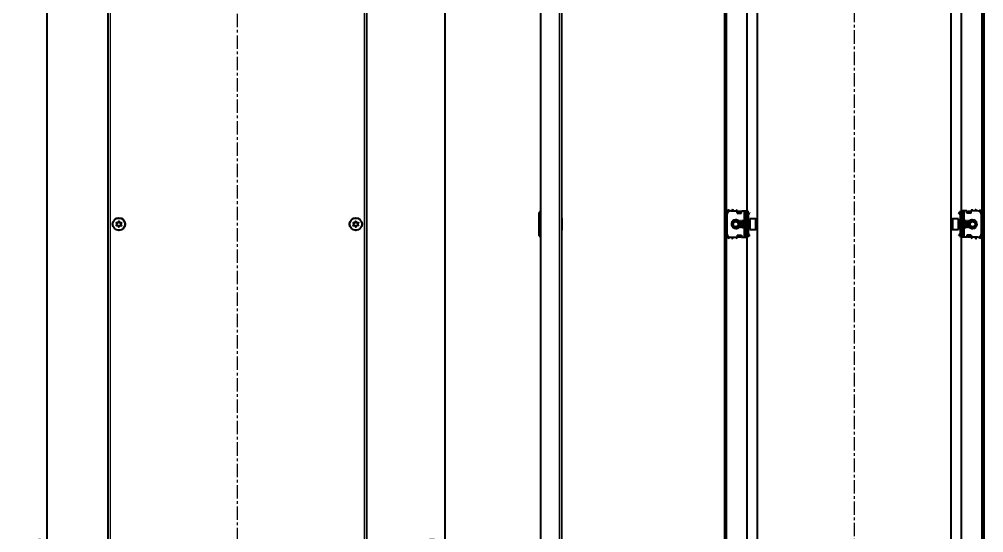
# Model space of a CAD drawing. Header units: millimetres. Extents: x 275 to 1191, y -693 to 1285.
# Drawn here: x 275 to 1191, y 311 to 798 of the extents above; entities that cross this region are included whole.
import ezdxf

# ---------------------------------------------------------------- set-up
doc = ezdxf.new("R2010")
doc.units = ezdxf.units.MM
doc.linetypes.add('CENTERX2', pattern=[20.32, 12.7, -2.54, 2.54, -2.54])
doc.layers.add('FORMAT', color=7, linetype='Continuous')
doc.styles.add('SLDTEXTSTYLE0', font='TXT', dxfattribs={"width": 0.75})
doc.dimstyles.new('SLDDIMSTYLE0', dxfattribs={"dimtxt": 20, "dimasz": 10, "dimexe": 0, "dimexo": 0.0625, "dimgap": 5, "dimtad": 2, "dimdec": 1, "dimrnd": 1e-09, "dimzin": 12, "dimdsep": 46, "dimtxsty": 'SLDTEXTSTYLE0', "dimsah": 1, "dimcen": 0.09, "dimadec": 0, "dimazin": 3, "dimtfac": 1, "dimtofl": 0, "dimtmove": 0, "dimatfit": 3, "dimfxl": 0, "dimfrac": 2, "dimtolj": 1, "dimtzin": 12, "dimarcsym": 0})

# ---------------------------------------------------------------- blocks, each defined once
blk = doc.blocks.new('_D_1')
at = {"layer": 'FORMAT'}
for p, q in [((360.79, 1172.03), (300.1, 1172.03)), ((301.1, 1172.03), (301.1, -588.97)), ((360.79, -588.97), (300.1, -588.97))]:
    blk.add_line(p, q, dxfattribs=at)
for points in [[(301.1, 1172.03), (299.56, 1162.03), (302.63, 1162.03)], [(301.1, -588.97), (302.63, -578.97), (299.56, -578.97)]]:
    blk.add_solid(points, dxfattribs=at)
at = {"layer": 'FORMAT', "insert": (275.32, 261.98), "char_height": 20, "attachment_point": 1, "rotation": 90, "style": 'SLDTEXTSTYLE0'}
blk.add_mtext('1761', dxfattribs=at)
blk = doc.blocks.new('_D_2')
at = {"layer": 'FORMAT'}
for p, q in [((594.61, 1104.03), (680.1, 1104.03)), ((679.1, 1104.03), (679.1, -520.97)), ((594.61, -520.97), (680.1, -520.97))]:
    blk.add_line(p, q, dxfattribs=at)
for points in [[(679.1, 1104.03), (677.57, 1094.03), (680.64, 1094.03)], [(679.1, -520.97), (680.64, -510.97), (677.57, -510.97)]]:
    blk.add_solid(points, dxfattribs=at)
at = {"layer": 'FORMAT', "insert": (653.32, 261.98), "char_height": 20, "attachment_point": 1, "rotation": 90, "style": 'SLDTEXTSTYLE0'}
blk.add_mtext('1625', dxfattribs=at)

msp = doc.modelspace()

# ---------------------------------------------------------------- linework, layer by layer
at = {"color": 7, "linetype": 'Continuous', "lineweight": 25}
for p, q in [((359.1, 1172.03), (359.1, -588.97)), ((605.1, -588.97), (605.1, 1172.03)), ((769.88, 1172.03), (769.88, -588.97)), ((789.88, 1169.93), (789.88, -586.87)), ((944.88, -588.97), (944.88, 1172.03)), ((946.38, -588.97), (946.38, 1172.03)), ((1189.38, 1172.03), (1189.38, -588.97)), ((1190.88, 1172.03), (1190.88, -588.97)), ((975.88, 1141.03), (975.88, -557.97)), ((1159.88, -557.97), (1159.88, 1141.03)), ((965.88, 1091.53), (965.88, 616.53)), ((1169.88, 616.53), (1169.88, 1091.53)), ((948.38, 616.78), (948.38, 615.77)), ((950.38, 616.53), (956.88, 616.53)), ((956.38, 616.78), (956.38, 616.53)), ((956.88, 614.53), (956.88, 616.53)), ((957.08, 616.41), (956.88, 616.41)), ((956.88, 614.53), (960.88, 614.53)), ((957.08, 614.53), (957.08, 616.41)), ((957.13, 616.15), (957.63, 616.51)), ((957.63, 616.15), (957.13, 615.8)), ((957.13, 615.8), (957.13, 616.15)), ((957.13, 614.89), (957.13, 615.8)), ((957.13, 614.53), (957.13, 614.89)), ((957.63, 616.51), (957.63, 616.15)), ((957.63, 616.51), (960.13, 616.51)), ((957.63, 616.15), (960.13, 616.15)), ((960.13, 616.15), (960.13, 616.51)), ((960.13, 616.51), (960.63, 616.15)), ((960.63, 615.8), (960.13, 616.15)), ((960.63, 616.15), (960.63, 615.8)), ((960.63, 615.8), (960.63, 614.89)), ((960.63, 614.89), (960.63, 614.53)), ((960.88, 614.53), (960.88, 616.53)), ((960.88, 616.53), (963.38, 616.53)), ((963.38, 616.53), (964.88, 616.53)), ((964.88, 616.53), (966.88, 616.53)), ((964.88, 613.53), (964.88, 616.53)), ((966.88, 616.53), (966.88, 615.77)), ((966.88, 615.77), (966.88, 592.3)), ((966.88, 615.45), (967.09, 615.24)), ((967.38, 614.53), (967.38, 614.07)), ((967.47, 614.2), (968.44, 615.17)), ((967.82, 613.84), (967.47, 614.2)), ((967.82, 613.84), (968.8, 614.82)), ((968.44, 615.17), (968.8, 614.82)), ((1167.32, 615.17), (1166.97, 614.82)), ((1167.94, 613.84), (1166.97, 614.82)), ((1168.3, 614.2), (1167.32, 615.17)), ((1167.94, 613.84), (1168.3, 614.2)), ((1168.38, 614.53), (1168.38, 614.14)), ((1168.67, 615.24), (1168.88, 615.45)), ((1168.88, 616.53), (1170.88, 616.53)), ((1168.88, 615.77), (1168.88, 616.53)), ((1168.88, 592.3), (1168.88, 615.77)), ((1170.88, 616.53), (1170.88, 613.53)), ((1172.38, 616.53), (1170.88, 616.53)), ((1174.88, 616.53), (1172.38, 616.53)), ((1174.88, 614.53), (1174.88, 616.53)), ((1178.88, 614.53), (1174.88, 614.53)), ((1175.13, 616.15), (1175.63, 616.51)), ((1175.63, 616.15), (1175.13, 615.8)), ((1175.13, 615.8), (1175.13, 616.15)), ((1175.13, 614.89), (1175.13, 615.8)), ((1175.13, 614.53), (1175.13, 614.89)), ((1175.63, 616.51), (1175.63, 616.15)), ((1175.63, 616.51), (1178.13, 616.51)), ((1175.63, 616.15), (1178.13, 616.15)), ((1178.13, 616.15), (1178.13, 616.51)), ((1178.13, 616.51), (1178.63, 616.15)), ((1178.63, 615.8), (1178.13, 616.15)), ((1178.63, 616.15), (1178.63, 615.8)), ((1178.63, 615.8), (1178.63, 614.89)), ((1178.63, 614.89), (1178.63, 614.53)), ((1178.68, 616.41), (1178.68, 614.53)), ((1178.88, 616.41), (1178.68, 616.41)), ((1178.88, 614.53), (1178.88, 616.53)), ((1185.38, 616.53), (1178.88, 616.53)), ((1179.38, 616.53), (1179.38, 616.78)), ((1187.38, 615.77), (1187.38, 616.78)), ((768.38, 613.53), (768.38, 594.53)), ((790.13, 609.82), (789.88, 609.82)), ((790.13, 609.82), (790.13, 609.1)), ((790.13, 609.1), (790.13, 598.25)), ((947.38, 594.53), (947.38, 613.53)), ((959.44, 607.03), (958.88, 606.48)), ((958.88, 606.48), (958.88, 602.71)), ((959.49, 607.03), (959.44, 607.03)), ((959.44, 607.03), (959.44, 602.42)), ((959.88, 606.48), (959.49, 607.03)), ((959.49, 607.03), (959.49, 606.56)), ((959.49, 606.56), (959.49, 601.03)), ((960.27, 607.03), (959.88, 606.48)), ((959.88, 606.48), (959.88, 606.09)), ((959.88, 606.09), (959.88, 601.59)), ((960.49, 607.03), (960.27, 607.03)), ((960.27, 607.03), (960.27, 606.56)), ((960.27, 606.56), (960.27, 601.03)), ((960.88, 606.48), (960.49, 607.03)), ((960.49, 607.03), (960.49, 606.56)), ((960.49, 606.56), (960.49, 601.03)), ((961.27, 607.03), (960.88, 606.48)), ((960.88, 606.48), (960.88, 606.09)), ((960.88, 606.09), (960.88, 601.59)), ((961.49, 607.03), (961.27, 607.03)), ((961.27, 607.03), (961.27, 606.56)), ((961.27, 606.56), (961.27, 601.03)), ((961.88, 606.48), (961.49, 607.03)), ((961.49, 607.03), (961.49, 606.56)), ((961.49, 606.56), (961.49, 601.03)), ((962.27, 607.03), (961.88, 606.48)), ((961.88, 606.48), (961.88, 606.09)), ((961.88, 606.09), (961.88, 601.59)), ((962.49, 607.03), (962.27, 607.03)), ((962.27, 607.03), (962.27, 606.56)), ((962.27, 606.56), (962.27, 601.03)), ((962.88, 606.48), (962.49, 607.03)), ((962.49, 607.03), (962.49, 606.56)), ((962.49, 606.56), (962.49, 601.03)), ((964.38, 608.03), (962.88, 608.03)), ((962.88, 600.03), (962.88, 608.03)), ((964.88, 594.53), (964.88, 613.53)), ((965.88, 594.53), (965.88, 613.53)), ((967.38, 612.78), (966.88, 612.78)), ((966.88, 609.28), (966.88, 612.78)), ((967.38, 609.28), (966.88, 609.28)), ((967.27, 607.03), (966.88, 606.48)), ((967.49, 607.03), (967.27, 607.03)), ((967.27, 607.03), (967.27, 606.56)), ((967.27, 606.56), (967.27, 601.03)), ((967.38, 609.28), (967.38, 612.78)), ((967.38, 607.03), (967.38, 609.28)), ((967.88, 606.48), (967.49, 607.03)), ((967.49, 607.03), (967.49, 606.56)), ((967.49, 606.56), (967.49, 601.03)), ((968.27, 607.03), (967.88, 606.48)), ((967.88, 606.48), (967.88, 606.09)), ((967.88, 606.09), (967.88, 601.59)), ((968.63, 607.03), (968.27, 607.03)), ((968.27, 607.03), (968.27, 606.56)), ((968.27, 606.56), (968.27, 601.03)), ((974.28, 609.03), (968.88, 609.03)), ((968.88, 609.03), (968.88, 601.34)), ((974.88, 608.43), (974.88, 601.66)), ((1160.88, 599.63), (1160.88, 608.43)), ((1166.88, 609.03), (1161.48, 609.03)), ((1166.88, 599.03), (1166.88, 609.03)), ((1167.49, 607.03), (1167.13, 607.03)), ((1167.88, 606.48), (1167.49, 607.03)), ((1167.49, 606.56), (1167.49, 607.03)), ((1167.49, 601.03), (1167.49, 606.56)), ((1168.27, 607.03), (1167.88, 606.48)), ((1167.88, 606.09), (1167.88, 606.48)), ((1167.88, 601.59), (1167.88, 606.09)), ((1168.49, 607.03), (1168.27, 607.03)), ((1168.27, 606.56), (1168.27, 607.03)), ((1168.27, 601.03), (1168.27, 606.56)), ((1168.38, 612.78), (1168.88, 612.78)), ((1168.38, 612.78), (1168.38, 609.28)), ((1168.88, 609.28), (1168.38, 609.28)), ((1168.38, 609.28), (1168.38, 607.03)), ((1168.88, 606.48), (1168.49, 607.03)), ((1168.49, 606.56), (1168.49, 607.03)), ((1168.49, 601.03), (1168.49, 606.56)), ((1168.88, 612.78), (1168.88, 609.28)), ((1169.88, 613.53), (1169.88, 594.53)), ((1170.88, 613.53), (1170.88, 594.53)), ((1172.88, 608.03), (1171.38, 608.03)), ((1172.88, 608.03), (1172.88, 600.03)), ((1173.27, 607.03), (1172.88, 606.48)), ((1173.49, 607.03), (1173.27, 607.03)), ((1173.27, 606.56), (1173.27, 607.03)), ((1173.27, 601.03), (1173.27, 606.56)), ((1173.88, 606.48), (1173.49, 607.03)), ((1173.49, 606.56), (1173.49, 607.03)), ((1173.49, 601.03), (1173.49, 606.56)), ((1174.27, 607.03), (1173.88, 606.48)), ((1173.88, 606.09), (1173.88, 606.48)), ((1173.88, 601.59), (1173.88, 606.09)), ((1174.49, 607.03), (1174.27, 607.03)), ((1174.27, 606.56), (1174.27, 607.03)), ((1174.27, 601.03), (1174.27, 606.56)), ((1174.88, 606.48), (1174.49, 607.03)), ((1174.49, 606.56), (1174.49, 607.03)), ((1174.49, 601.03), (1174.49, 606.56)), ((1175.27, 607.03), (1174.88, 606.48)), ((1174.88, 606.09), (1174.88, 606.48)), ((1174.88, 601.59), (1174.88, 606.09)), ((1175.49, 607.03), (1175.27, 607.03)), ((1175.27, 606.56), (1175.27, 607.03)), ((1175.27, 601.03), (1175.27, 606.56)), ((1175.88, 606.48), (1175.49, 607.03)), ((1175.49, 606.56), (1175.49, 607.03)), ((1175.49, 601.03), (1175.49, 606.56)), ((1176.27, 607.03), (1175.88, 606.48)), ((1175.88, 606.09), (1175.88, 606.48)), ((1175.88, 601.59), (1175.88, 606.09)), ((1176.33, 607.03), (1176.27, 607.03)), ((1176.27, 606.56), (1176.27, 607.03)), ((1176.27, 601.03), (1176.27, 606.56)), ((1176.88, 606.48), (1176.33, 607.03)), ((1176.33, 601.03), (1176.33, 607.03)), ((1176.88, 601.59), (1176.88, 606.48)), ((1188.38, 613.53), (1188.38, 594.53)), ((789.88, 598.25), (790.13, 598.25)), ((958.88, 602.71), (958.88, 601.59)), ((958.88, 601.59), (959.44, 601.03)), ((959.44, 602.42), (959.44, 601.03)), ((959.44, 601.03), (959.49, 601.03)), ((959.49, 601.03), (959.88, 601.59)), ((959.88, 601.59), (960.27, 601.03)), ((960.27, 601.03), (960.49, 601.03)), ((960.49, 601.03), (960.88, 601.59)), ((960.88, 601.59), (961.27, 601.03)), ((961.27, 601.03), (961.49, 601.03)), ((961.49, 601.03), (961.88, 601.59)), ((961.88, 601.59), (962.27, 601.03)), ((962.27, 601.03), (962.49, 601.03)), ((962.49, 601.03), (962.88, 601.59)), ((962.88, 600.03), (964.38, 600.03)), ((966.88, 601.59), (967.27, 601.03)), ((966.88, 598.78), (967.38, 598.78)), ((966.88, 595.28), (966.88, 598.78)), ((967.27, 601.03), (967.49, 601.03)), ((967.38, 598.78), (967.38, 601.03)), ((967.38, 595.28), (967.38, 598.78)), ((967.49, 601.03), (967.88, 601.59)), ((967.88, 601.59), (968.27, 601.03)), ((968.27, 601.03), (968.63, 601.03)), ((968.88, 601.34), (968.88, 599.03)), ((968.88, 599.03), (974.28, 599.03)), ((974.88, 601.66), (974.88, 599.63)), ((1161.48, 599.03), (1166.88, 599.03)), ((1167.13, 601.03), (1167.49, 601.03)), ((1167.49, 601.03), (1167.88, 601.59)), ((1167.88, 601.59), (1168.27, 601.03)), ((1168.27, 601.03), (1168.49, 601.03)), ((1168.38, 601.03), (1168.38, 598.78)), ((1168.38, 598.78), (1168.88, 598.78)), ((1168.38, 598.78), (1168.38, 595.28)), ((1168.49, 601.03), (1168.88, 601.59)), ((1168.88, 598.78), (1168.88, 595.28)), ((1171.38, 600.03), (1172.88, 600.03)), ((1172.88, 601.59), (1173.27, 601.03)), ((1173.27, 601.03), (1173.49, 601.03)), ((1173.49, 601.03), (1173.88, 601.59)), ((1173.88, 601.59), (1174.27, 601.03)), ((1174.27, 601.03), (1174.49, 601.03)), ((1174.49, 601.03), (1174.88, 601.59)), ((1174.88, 601.59), (1175.27, 601.03)), ((1175.27, 601.03), (1175.49, 601.03)), ((1175.49, 601.03), (1175.88, 601.59)), ((1175.88, 601.59), (1176.27, 601.03)), ((1176.27, 601.03), (1176.33, 601.03)), ((1176.33, 601.03), (1176.88, 601.59)), ((948.38, 592.3), (948.38, 591.28)), ((950.38, 591.53), (956.88, 591.53)), ((956.38, 591.53), (956.38, 591.28)), ((956.88, 593.53), (956.88, 591.53)), ((956.88, 593.53), (960.88, 593.53)), ((956.88, 591.65), (957.08, 591.65)), ((957.08, 591.65), (957.08, 593.53)), ((957.13, 593.18), (957.13, 593.53)), ((957.13, 592.26), (957.13, 593.18)), ((957.13, 592.26), (957.63, 591.91)), ((957.13, 591.91), (957.13, 592.26)), ((957.63, 591.56), (957.13, 591.91)), ((960.13, 591.91), (957.63, 591.91)), ((957.63, 591.91), (957.63, 591.56)), ((960.13, 591.56), (957.63, 591.56)), ((960.13, 591.91), (960.63, 592.26)), ((960.13, 591.56), (960.13, 591.91)), ((960.63, 591.91), (960.13, 591.56)), ((960.63, 593.53), (960.63, 593.18)), ((960.63, 593.18), (960.63, 592.26)), ((960.63, 592.26), (960.63, 591.91)), ((960.88, 593.53), (960.88, 591.53)), ((960.88, 591.53), (963.38, 591.53)), ((963.38, 591.53), (964.88, 591.53)), ((964.88, 591.53), (964.88, 594.53)), ((966.88, 591.53), (964.88, 591.53)), ((965.88, 591.53), (965.88, -8.47)), ((967.38, 595.28), (966.88, 595.28)), ((967.09, 592.83), (966.88, 592.62)), ((966.88, 592.3), (966.88, 591.53)), ((967.38, 593.53), (967.38, 593.93)), ((967.82, 594.22), (967.47, 593.87)), ((967.47, 593.87), (968.44, 592.89)), ((967.82, 594.22), (968.8, 593.25)), ((968.44, 592.89), (968.8, 593.25)), ((1167.94, 594.22), (1166.97, 593.25)), ((1167.32, 592.89), (1166.97, 593.25)), ((1168.3, 593.87), (1167.32, 592.89)), ((1167.94, 594.22), (1168.3, 593.87)), ((1168.38, 595.28), (1168.88, 595.28)), ((1168.38, 593.53), (1168.38, 593.99)), ((1168.88, 592.62), (1168.67, 592.83)), ((1168.88, 591.53), (1168.88, 592.3)), ((1170.88, 591.53), (1168.88, 591.53)), ((1169.88, -8.47), (1169.88, 591.53)), ((1170.88, 594.53), (1170.88, 591.53)), ((1172.38, 591.53), (1170.88, 591.53)), ((1174.88, 591.53), (1172.38, 591.53)), ((1178.88, 593.53), (1174.88, 593.53)), ((1174.88, 593.53), (1174.88, 591.53)), ((1175.13, 593.18), (1175.13, 593.53)), ((1175.13, 592.26), (1175.13, 593.18)), ((1175.13, 592.26), (1175.63, 591.91)), ((1175.13, 591.91), (1175.13, 592.26)), ((1175.63, 591.56), (1175.13, 591.91)), ((1178.13, 591.91), (1175.63, 591.91)), ((1175.63, 591.91), (1175.63, 591.56)), ((1178.13, 591.56), (1175.63, 591.56)), ((1178.13, 591.91), (1178.63, 592.26)), ((1178.13, 591.56), (1178.13, 591.91)), ((1178.63, 591.91), (1178.13, 591.56)), ((1178.63, 593.53), (1178.63, 593.18)), ((1178.63, 593.18), (1178.63, 592.26)), ((1178.63, 592.26), (1178.63, 591.91)), ((1178.68, 593.53), (1178.68, 591.65)), ((1178.68, 591.65), (1178.88, 591.65)), ((1178.88, 593.53), (1178.88, 591.53)), ((1185.38, 591.53), (1178.88, 591.53)), ((1179.38, 591.28), (1179.38, 591.53)), ((1187.38, 591.28), (1187.38, 592.3))]:
    msp.add_line(p, q, dxfattribs=at)
at = {"color": 8, "linetype": 'Continuous', "lineweight": 18}
for p, q in [((361.2, 1169.93), (361.2, -586.87)), ((603, -586.87), (603, 1169.93)), ((787.78, 1172.03), (787.78, -588.97)), ((946.98, -586.87), (946.98, 1169.93)), ((1188.78, 1169.93), (1188.78, -586.87)), ((948.38, 616.78), (952.38, 616.78)), ((952.38, 616.78), (956.38, 616.78)), ((960.63, 614.89), (957.13, 614.89)), ((963.38, 608.03), (963.38, 616.53)), ((966.88, 615.03), (967.09, 615.24)), ((966.88, 614.53), (967.38, 614.53)), ((1168.88, 614.53), (1168.38, 614.53)), ((1168.88, 615.03), (1168.67, 615.24)), ((1172.38, 616.53), (1172.38, 608.03)), ((1178.63, 614.89), (1175.13, 614.89)), ((1179.38, 616.78), (1183.38, 616.78)), ((1187.38, 616.78), (1183.38, 616.78)), ((964.38, 600.03), (964.38, 608.03)), ((965.88, 613.53), (964.88, 613.53)), ((968.63, 601.03), (968.63, 607.03)), ((974.28, 601.34), (974.28, 609.03)), ((1161.48, 609.03), (1161.48, 599.03)), ((1167.13, 607.03), (1167.13, 602.42)), ((1170.88, 613.53), (1169.88, 613.53)), ((1171.38, 608.03), (1171.38, 600.03)), ((963.38, 591.53), (963.38, 600.03)), ((974.28, 599.03), (974.28, 601.34)), ((1167.13, 602.42), (1167.13, 601.03)), ((1172.38, 600.03), (1172.38, 591.53)), ((948.38, 591.28), (952.38, 591.28)), ((956.38, 591.28), (952.38, 591.28)), ((957.13, 593.18), (960.63, 593.18)), ((964.88, 594.53), (965.88, 594.53)), ((966.88, 593.53), (967.38, 593.53)), ((966.88, 593.03), (967.09, 592.83)), ((1168.88, 593.53), (1168.38, 593.53)), ((1168.88, 593.03), (1168.67, 592.83)), ((1169.88, 594.53), (1170.88, 594.53)), ((1175.13, 593.18), (1178.63, 593.18)), ((1183.38, 591.28), (1179.38, 591.28)), ((1187.38, 591.28), (1183.38, 591.28))]:
    msp.add_line(p, q, dxfattribs=at)
at = {"color": 7, "linetype": 'Continuous', "lineweight": 25}
for centre, radius in [((369.6, 604.03), 6), ((369.6, 604.03), 5.79), ((369.6, 604.03), 1.85), ((594.6, 604.03), 6), ((594.6, 604.03), 5.79), ((594.6, 604.03), 1.85), ((955.38, 604.03), 3), ((955.38, 604.03), 2.76), ((955.38, 604.03), 2.45), ((1180.38, 604.03), 3), ((1180.38, 604.03), 2.76), ((1180.38, 604.03), 2.45)]:
    msp.add_circle(centre, radius, dxfattribs=at)
for centre, radius, start, end in [((771.38, 613.53), 3, 120, 180), ((950.38, 613.53), 3, 90, 180), ((968.88, 613.53), 3, 131.81031, 180), ((966.38, 614.53), 1, 360, 45), ((1169.38, 614.53), 1, 135, 180), ((1166.88, 613.53), 3, 360, 48.18969), ((1185.38, 613.53), 3, 360, 90), ((955.38, 604.03), 4, 90, 331.04498), ((955.38, 604.03), 4, 28.95502, 90), ((964.38, 608.53), 0.5, 270, 0), ((968.63, 607.28), 0.25, 270, 0), ((974.28, 608.43), 0.6, 0, 90), ((1161.48, 608.43), 0.6, 90, 180), ((1167.13, 607.28), 0.25, 180, 270), ((1171.38, 608.53), 0.5, 180, 270), ((1180.38, 604.03), 4, 270, 151.04498), ((964.38, 599.53), 0.5, 360, 90), ((968.63, 600.78), 0.25, 360, 90), ((974.28, 599.63), 0.6, 270, 360), ((1161.48, 599.63), 0.6, 180, 270), ((1167.13, 600.78), 0.25, 90, 180), ((1171.38, 599.53), 0.5, 90, 180), ((1180.38, 604.03), 4, 208.95502, 270), ((771.38, 594.53), 3, 180, 240), ((950.38, 594.53), 3, 180, 270), ((968.88, 594.53), 3, 180, 228.18969), ((966.38, 593.53), 1, 315, 360), ((1169.38, 593.53), 1, 180, 225), ((1166.88, 594.53), 3, 311.81031, 360), ((1185.38, 594.53), 3, 270, 360)]:
    msp.add_arc(centre, radius, start, end, dxfattribs=at)
at = {"color": 8, "linetype": 'Continuous', "lineweight": 18}
for centre, start, end in [((955.38, 604.03), 35.46217, 270), ((1180.38, 604.03), 215.46217, 90), ((1180.38, 604.03), 90, 144.53783), ((955.38, 604.03), 270, 324.53783)]:
    msp.add_arc(centre, 4.5, start, end, dxfattribs=at)
at = {"color": 7, "linetype": 'Continuous', "lineweight": 25}
for points, knots in [([(948.38, 616.78), (948.48, 617.03), (948.67, 617.51), (948.86, 617.91), (948.95, 618.1)], [0, 0, 0, 0, 0.502065, 1, 1, 1, 1]), ([(951.81, 618.09), (951.89, 617.94), (952.06, 617.59), (952.25, 617.1), (952.37, 616.82), (952.38, 616.78)], [0, 0, 0, 0, 0.415483, 0.917152, 1, 1, 1, 1]), ([(952.38, 616.78), (952.48, 617.03), (952.67, 617.51), (952.86, 617.91), (952.95, 618.1)], [0, 0, 0, 0, 0.502065, 1, 1, 1, 1]), ([(955.81, 618.09), (955.89, 617.94), (956.06, 617.59), (956.25, 617.1), (956.37, 616.82), (956.38, 616.78)], [0, 0, 0, 0, 0.415483, 0.917152, 1, 1, 1, 1]), ([(967.47, 614.2), (967.31, 614.01), (967.01, 613.63), (966.89, 613.1), (966.88, 612.82), (966.88, 612.78)], [0, 0, 0, 0, 0.4618628, 0.9237257, 1, 1, 1, 1]), ([(967.82, 613.84), (967.7, 613.69), (967.52, 613.47), (967.4, 613.09), (967.39, 612.88), (967.38, 612.78)], [0, 0, 0, 0, 0.4850424, 0.7384039, 1, 1, 1, 1]), ([(1168.38, 612.78), (1168.36, 612.97), (1168.33, 613.26), (1168.14, 613.62), (1168.01, 613.77), (1167.94, 613.84)], [0, 0, 0, 0, 0.485042, 0.738404, 1, 1, 1, 1]), ([(1168.88, 612.78), (1168.86, 613.02), (1168.8, 613.51), (1168.52, 613.97), (1168.32, 614.17), (1168.3, 614.2)], [0, 0, 0, 0, 0.461863, 0.923726, 1, 1, 1, 1]), ([(1179.38, 616.78), (1179.48, 617.03), (1179.67, 617.51), (1179.86, 617.91), (1179.95, 618.1)], [0, 0, 0, 0, 0.502065, 1, 1, 1, 1]), ([(1182.81, 618.09), (1182.89, 617.94), (1183.06, 617.59), (1183.25, 617.1), (1183.37, 616.82), (1183.38, 616.78)], [0, 0, 0, 0, 0.415483, 0.917152, 1, 1, 1, 1]), ([(1183.38, 616.78), (1183.48, 617.03), (1183.67, 617.51), (1183.86, 617.91), (1183.95, 618.1)], [0, 0, 0, 0, 0.502065, 1, 1, 1, 1]), ([(1186.81, 618.09), (1186.89, 617.94), (1187.06, 617.59), (1187.25, 617.1), (1187.37, 616.82), (1187.38, 616.78)], [0, 0, 0, 0, 0.415483, 0.917152, 1, 1, 1, 1]), ([(372.05, 605.38), (372.05, 605.39), (372.03, 605.41), (371.97, 605.44), (371.83, 605.46), (371.44, 605.45), (370.9, 605.44), (370.35, 605.74), (370.07, 606.18), (369.9, 606.53), (369.78, 606.74), (369.72, 606.81), (369.68, 606.83), (369.65, 606.83), (369.62, 606.82), (369.56, 606.78), (369.41, 606.56), (369.2, 606.14), (368.74, 605.59), (368.04, 605.5), (367.57, 605.55), (367.3, 605.54), (367.23, 605.51), (367.21, 605.49), (367.19, 605.46), (367.19, 605.43), (367.2, 605.38), (367.23, 605.31), (367.33, 605.11), (367.53, 604.78), (367.75, 604.32), (367.71, 603.68), (367.41, 603.23), (367.2, 602.91), (367.14, 602.77), (367.14, 602.71), (367.15, 602.68), (367.17, 602.65), (367.23, 602.63), (367.37, 602.61), (367.75, 602.61), (368.3, 602.63), (368.85, 602.32), (369.13, 601.89), (369.3, 601.53), (369.42, 601.32), (369.48, 601.26), (369.52, 601.23), (369.55, 601.23), (369.58, 601.24), (369.64, 601.28), (369.79, 601.5), (370, 601.93), (370.46, 602.48), (371.16, 602.57), (371.63, 602.51), (371.9, 602.53), (371.97, 602.55), (371.99, 602.57), (372.01, 602.6), (372.01, 602.64), (372, 602.68), (371.97, 602.76), (371.87, 602.96), (371.67, 603.28), (371.45, 603.75), (371.49, 604.38), (371.79, 604.83), (372, 605.16), (372.06, 605.3), (372.06, 605.35), (372.06, 605.37), (372.05, 605.38)], [0, 0, 0, 0, 0.002009, 0.00442, 0.009365, 0.025528, 0.067705, 0.095786, 0.124646, 0.150342, 0.160519, 0.163394, 0.165697, 0.167245, 0.168874, 0.17077, 0.178606, 0.211994, 0.249994, 0.287995, 0.321383, 0.329219, 0.331115, 0.332744, 0.334292, 0.336217, 0.338535, 0.341318, 0.349662, 0.375358, 0.404217, 0.432298, 0.474475, 0.490639, 0.496669, 0.49844, 0.5, 0.502009, 0.50442, 0.509365, 0.525528, 0.567705, 0.595786, 0.624646, 0.650342, 0.660519, 0.663394, 0.665697, 0.667245, 0.668874, 0.67077, 0.678606, 0.711994, 0.749994, 0.787995, 0.821383, 0.829219, 0.831115, 0.832744, 0.834292, 0.836217, 0.838535, 0.841318, 0.849662, 0.875358, 0.904217, 0.932298, 0.974475, 0.990639, 0.996669, 0.99844, 1, 1, 1, 1]), ([(592.15, 605.38), (592.14, 605.37), (592.13, 605.35), (592.14, 605.29), (592.2, 605.15), (592.42, 604.83), (592.71, 604.38), (592.75, 603.75), (592.53, 603.28), (592.33, 602.95), (592.21, 602.74), (592.19, 602.65), (592.19, 602.6), (592.21, 602.57), (592.23, 602.55), (592.3, 602.53), (592.57, 602.51), (593.04, 602.57), (593.74, 602.48), (594.2, 601.93), (594.41, 601.5), (594.56, 601.28), (594.62, 601.24), (594.65, 601.23), (594.68, 601.23), (594.71, 601.25), (594.74, 601.28), (594.79, 601.35), (594.91, 601.54), (595.07, 601.89), (595.35, 602.32), (595.9, 602.63), (596.45, 602.61), (596.84, 602.61), (596.98, 602.63), (597.03, 602.66), (597.06, 602.68), (597.07, 602.72), (597.06, 602.78), (597, 602.91), (596.79, 603.23), (596.49, 603.68), (596.45, 604.32), (596.67, 604.78), (596.87, 605.12), (596.99, 605.33), (597.01, 605.42), (597.01, 605.46), (596.99, 605.49), (596.97, 605.51), (596.9, 605.54), (596.63, 605.55), (596.16, 605.5), (595.46, 605.59), (595, 606.14), (594.79, 606.56), (594.64, 606.78), (594.58, 606.82), (594.55, 606.83), (594.52, 606.83), (594.49, 606.81), (594.46, 606.78), (594.41, 606.72), (594.3, 606.52), (594.13, 606.18), (593.85, 605.74), (593.3, 605.44), (592.75, 605.45), (592.36, 605.46), (592.22, 605.44), (592.17, 605.41), (592.15, 605.39), (592.15, 605.38)], [0, 0, 0, 0, 0.002009, 0.00442, 0.009365, 0.025528, 0.067705, 0.095786, 0.124646, 0.150342, 0.160519, 0.163394, 0.165697, 0.167245, 0.168874, 0.17077, 0.178606, 0.211994, 0.249994, 0.287995, 0.321383, 0.329219, 0.331115, 0.332744, 0.334292, 0.336217, 0.338535, 0.341318, 0.349662, 0.375358, 0.404217, 0.432298, 0.474475, 0.490639, 0.496669, 0.49844, 0.5, 0.502009, 0.50442, 0.509365, 0.525528, 0.567705, 0.595786, 0.624646, 0.650342, 0.660519, 0.663394, 0.665697, 0.667245, 0.668874, 0.67077, 0.678606, 0.711994, 0.749994, 0.787995, 0.821383, 0.829219, 0.831115, 0.832744, 0.834292, 0.836217, 0.838535, 0.841318, 0.849662, 0.875358, 0.904217, 0.932298, 0.974475, 0.990639, 0.996669, 0.99844, 1, 1, 1, 1]), ([(948.95, 589.97), (948.87, 590.13), (948.7, 590.47), (948.51, 590.96), (948.4, 591.24), (948.38, 591.28)], [0, 0, 0, 0, 0.415483, 0.917152, 1, 1, 1, 1]), ([(952.38, 591.28), (952.29, 591.04), (952.09, 590.55), (951.9, 590.16), (951.81, 589.96)], [0, 0, 0, 0, 0.502065, 1, 1, 1, 1]), ([(952.95, 589.97), (952.87, 590.13), (952.7, 590.47), (952.51, 590.96), (952.4, 591.24), (952.38, 591.28)], [0, 0, 0, 0, 0.415483, 0.917152, 1, 1, 1, 1]), ([(956.38, 591.28), (956.29, 591.04), (956.09, 590.55), (955.9, 590.16), (955.81, 589.96)], [0, 0, 0, 0, 0.502065, 1, 1, 1, 1]), ([(966.88, 595.28), (966.91, 595.04), (966.96, 594.56), (967.24, 594.1), (967.44, 593.9), (967.47, 593.87)], [0, 0, 0, 0, 0.461863, 0.923726, 1, 1, 1, 1]), ([(967.38, 595.28), (967.4, 595.09), (967.43, 594.8), (967.62, 594.45), (967.75, 594.3), (967.82, 594.22)], [0, 0, 0, 0, 0.485042, 0.738404, 1, 1, 1, 1]), ([(1167.94, 594.22), (1168.06, 594.37), (1168.24, 594.6), (1168.36, 594.98), (1168.37, 595.18), (1168.38, 595.28)], [0, 0, 0, 0, 0.485042, 0.738404, 1, 1, 1, 1]), ([(1168.3, 593.87), (1168.45, 594.06), (1168.75, 594.44), (1168.87, 594.96), (1168.88, 595.24), (1168.88, 595.28)], [0, 0, 0, 0, 0.461863, 0.923726, 1, 1, 1, 1]), ([(1179.95, 589.97), (1179.87, 590.13), (1179.7, 590.47), (1179.51, 590.96), (1179.4, 591.24), (1179.38, 591.28)], [0, 0, 0, 0, 0.4154826, 0.9171518, 1, 1, 1, 1]), ([(1183.38, 591.28), (1183.29, 591.04), (1183.09, 590.55), (1182.9, 590.16), (1182.81, 589.96)], [0, 0, 0, 0, 0.502065, 1, 1, 1, 1]), ([(1183.95, 589.97), (1183.87, 590.13), (1183.7, 590.47), (1183.51, 590.96), (1183.4, 591.24), (1183.38, 591.28)], [0, 0, 0, 0, 0.4154826, 0.9171518, 1, 1, 1, 1]), ([(1187.38, 591.28), (1187.29, 591.04), (1187.09, 590.55), (1186.9, 590.16), (1186.81, 589.96)], [0, 0, 0, 0, 0.502065, 1, 1, 1, 1])]:
    msp.add_open_spline(points, degree=3, knots=knots, dxfattribs=at)
at = {"layer": 'FORMAT', "linetype": 'CENTERX2', "lineweight": 18}
for p, q in [((482.1, -590.97), (482.1, 1174.03)), ((1067.88, 1174.03), (1067.88, -590.97))]:
    msp.add_line(p, q, dxfattribs=at)

# ---------------------------------------------------------------- dimensions: what is measured, and where the dimension line sits
at = {"layer": 'FORMAT'}
for base, p1, p2, picture, middle in [((301.1, -588.97), (360.8, 1172.03), (360.8, -588.97), '_D_1', (301.1, 291.53)), ((679.1, -520.97), (594.6, 1104.03), (594.6, -520.97), '_D_2', (679.1, 291.53))]:
    dim = msp.add_linear_dim(base=base, p1=p1, p2=p2, angle=90, dimstyle='SLDDIMSTYLE0', dxfattribs=at)
    dim.commit()
    dim.dimension.update_dxf_attribs({"geometry": picture, "text_midpoint": middle, "dimtype": 160})

doc.saveas('drawing.dxf')
